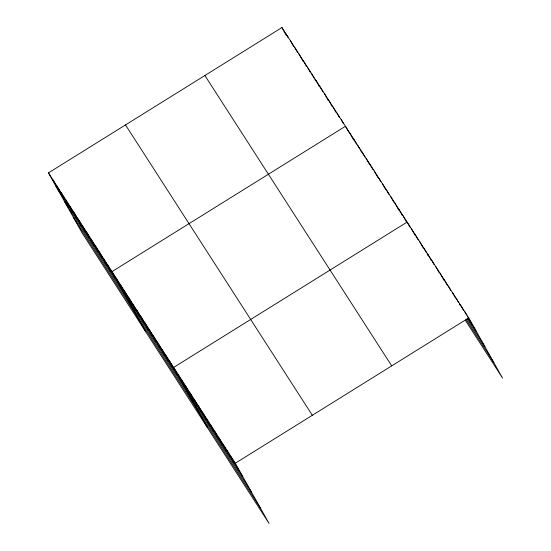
<?xml version="1.0" encoding="UTF-8"?>
<svg xmlns="http://www.w3.org/2000/svg" width="551" height="551" viewBox="0 0 551 551"><rect width="100%" height="100%" fill="white"/><g stroke="black" fill="none" stroke-linecap="round" stroke-linejoin="round"><path stroke-width="0.83" d="M48.447 172.89L235.284 463.246L269.067 523.45L82.23 233.094L48.447 172.89L281.933 27.55L468.77 317.906L502.553 378.11L465.561 320.62M235.284 463.246L468.77 317.906M467.957 318.333L476.174 331.103M467.069 318.939L484.88 346.62M465.988 319.305L493.848 362.599M204.882 75.515L391.72 365.871M125.497 124.925L312.334 415.289M55.851 186.086L242.688 476.45M64.557 201.597L251.394 491.96M73.524 217.583L260.361 507.939M464.658 311.522L466.718 315.186M467.537 316.653L472.062 324.718M460.546 305.13L463.425 310.268M456.435 298.745L458.494 302.409M459.32 303.876L460.14 305.344M452.33 292.354L455.622 298.222M448.218 285.969L450.684 290.37M444.106 279.584L447.398 285.446M439.994 273.193L444.113 280.528M435.889 266.808L439.175 272.669M431.777 260.416L434.243 264.817M427.666 254.032L431.371 260.63M423.554 247.64L426.433 252.771M427.259 254.238L428.079 255.705M419.442 241.255L423.147 247.854M415.337 234.864L418.216 240.002M411.225 228.479L414.924 235.077M409.992 227.226L407.113 222.087L173.627 367.427L207.41 427.631M403.001 215.703L406.707 222.301M398.89 209.311L402.182 215.179M394.785 202.926L398.896 210.262M390.673 196.542L393.965 202.403M386.561 190.15L389.034 194.551M382.449 183.765L385.741 189.627M378.344 177.374L380.81 181.775M374.232 170.989L377.931 177.587M370.12 164.597L372.999 169.729M366.009 158.213L369.714 164.811M361.897 151.821L364.783 156.959M357.792 145.436L359.844 149.101M360.671 150.568L361.49 152.035M353.68 139.045L356.559 144.183M349.568 132.66L353.68 139.988M348.749 132.137L345.456 126.269L111.97 271.615L145.753 331.812M341.221 119.691L343.28 123.355M336.992 113.107L339.457 117.508M332.756 106.529L336.048 112.39M328.52 99.945L332.219 106.543M324.284 93.367L328.396 100.695M320.048 86.782L322.927 91.914M315.813 80.205L319.518 86.803M311.577 73.62L314.049 78.022M314.869 79.489L315.695 80.949M307.348 67.036L310.227 72.174M303.112 60.458L306.404 66.32M298.876 53.874L302.988 61.209M294.64 47.296L297.519 52.428M290.405 40.712L293.697 46.58M286.169 34.134L288.228 37.799M281.933 27.55L286.458 35.615M231.172 456.862L238.576 470.058M227.06 450.47L234.464 463.673M222.948 444.085L230.359 457.282M218.843 437.701L226.247 450.897M214.732 431.309L222.136 444.505M210.62 424.924L218.024 438.121M206.508 418.533L213.912 431.729M202.396 412.148L209.807 425.344M198.291 405.756L205.695 418.953M194.179 399.372L201.583 412.568M190.067 392.98L197.472 406.177M185.956 386.595L193.367 399.792M181.844 380.204L189.255 393.407M177.739 373.819L185.143 387.016M169.515 361.043L176.919 374.239M165.403 354.658L172.814 367.854M161.298 348.266L168.702 361.463M157.187 341.882L164.591 355.078M153.075 335.49L160.479 348.687M148.963 329.105L156.374 342.302M144.851 322.714L152.262 335.91M140.746 316.329L148.15 329.526M136.634 309.938L144.038 323.134M132.522 303.553L139.926 316.749M128.411 297.161L135.821 310.365M124.306 290.776L131.71 303.973M120.194 284.385L127.598 297.588M116.082 278L123.486 291.197M107.734 265.031L115.145 278.227M103.498 258.447L110.909 271.65M99.27 251.869L106.674 265.065M95.034 245.285L102.438 258.481M90.798 238.707L98.202 251.903M86.562 232.123L93.966 245.319M82.326 225.545L89.73 238.741M78.09 218.961L85.501 232.157M73.855 212.376L81.266 225.579M69.626 205.798L77.03 218.995M65.39 199.214L72.794 212.41M61.154 192.636L68.558 205.833M56.918 186.052L64.322 199.248M52.682 179.474L60.087 192.671"/></g></svg>
